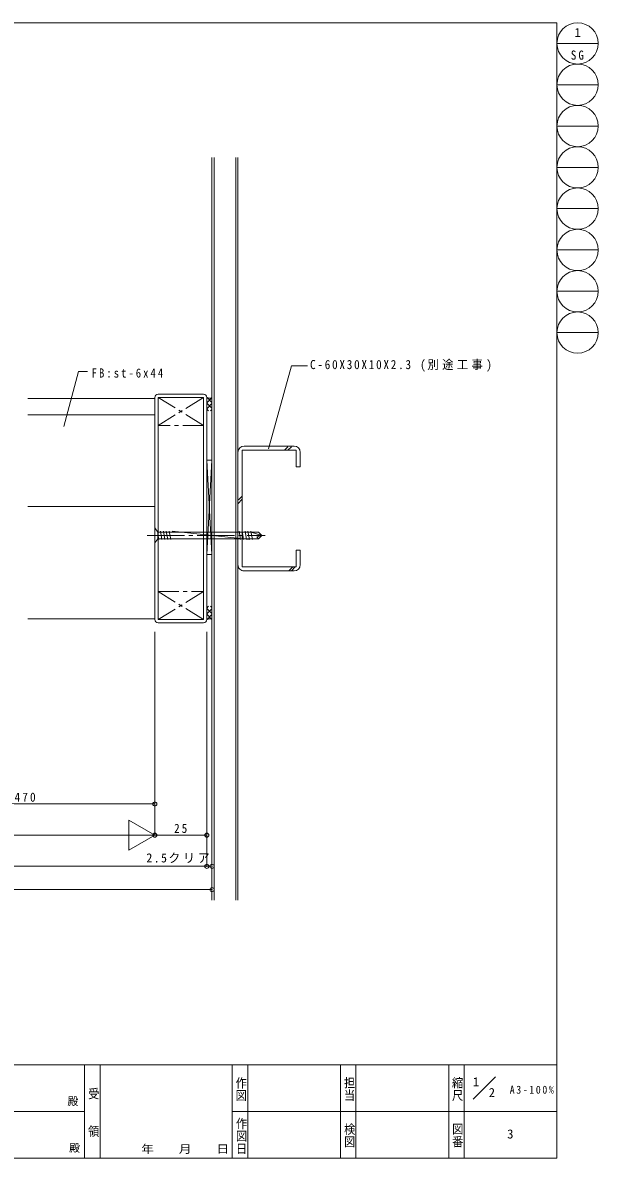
# Model space of a CAD drawing. Units: millimetres at full size, sheet at 1:20, with parts at other scales. Extents: x -16960 to 7878, y 6325 to 11789.
# Drawn here: x -3290 to -522, y 6325 to 11789 of the extents above; entities that cross this region are included whole.
import ezdxf
from ezdxf.enums import TextEntityAlignment as Align

# ---------------------------------------------------------------- set-up
doc = ezdxf.new("R2010")
doc.units = ezdxf.units.MM
doc.header["$LTSCALE"] = 20
doc.header["$PDMODE"] = 32
doc.header["$PDSIZE"] = 20
doc.linetypes.add('CHAIN1', pattern=[8, 5, -1, 1, -1])
doc.linetypes.add('CHAIN2', pattern=[12, 9, -1, 1, -1])
for name, color, linetype, lineweight in [('2-1_20_図枠', 5, 'Continuous', 9), ('2-9_hojyosenn', 6, 'Continuous', 9), ('F-7', 7, 'Continuous', 15), ('F-E', 5, 'Continuous', 9)]:
    doc.layers.add(name, color=color, linetype=linetype, lineweight=lineweight)
doc.styles.add('@ＭＳ ゴシック', font='')
doc.styles.add('ＭＳ ゴシック', font='')
doc.styles.get('@ＭＳ ゴシック').set_extended_font_data('@MS Gothic')
doc.styles.get('ＭＳ ゴシック').set_extended_font_data('MS Gothic')

msp = doc.modelspace()

# ---------------------------------------------------------------- linework, layer by layer
at = {"layer": '2-1_20_図枠', "color": 7, "lineweight": 15}
for p, q in [((-2638.28, 10001.52), (-2420.28, 10001.52)), ((-2654.28, 8917.52), (-2654.28, 9985.52)), ((-2638.28, 9985.52), (-2638.28, 8917.52)), ((-2420.28, 9985.52), (-2638.28, 9985.52)), ((-2420.28, 8917.52), (-2420.28, 9985.52)), ((-2404.28, 8917.52), (-2404.28, 9985.52)), ((-2638.28, 8917.52), (-2420.28, 8917.52)), ((-2420.28, 8901.52), (-2638.28, 8901.52))]:
    msp.add_line(p, q, dxfattribs=at)
at = {"layer": '2-1_20_図枠', "color": 4, "lineweight": 5}
for p, q in [((-3264.58, 9981.52), (-2654.28, 9981.52)), ((-2654.28, 8921.52), (-3264.58, 8921.52))]:
    msp.add_line(p, q, dxfattribs=at)
at = {"layer": '2-1_20_図枠', "linetype": 'CHAIN1'}
for p, q in [((-2420.28, 9985.52), (-2638.28, 9851.52)), ((-2420.28, 9851.52), (-2638.28, 9985.52)), ((-2420.28, 9851.52), (-2638.28, 9851.52)), ((-2638.28, 9051.52), (-2420.28, 9051.52)), ((-2420.28, 9051.52), (-2638.28, 8917.52)), ((-2420.28, 8917.52), (-2638.28, 9051.52))]:
    msp.add_line(p, q, dxfattribs=at)
at = {"layer": '2-1_20_図枠'}
for p, q in [((-3264.58, 9901.52), (-2654.28, 9901.52)), ((-1974.67, 9731.53), (-2234.67, 9731.53)), ((-2234.67, 9281.52), (-2234.67, 9731.53)), ((-2224.67, 9751.52), (-1984.67, 9751.52)), ((-2029.14, 9733.64), (-2013.85, 9748.93)), ((-2013.85, 9732.11), (-1997.03, 9748.93)), ((-1974.67, 9651.53), (-1974.67, 9731.53)), ((-2254.67, 9721.53), (-2254.67, 9281.52)), ((-2252.34, 9493.08), (-2234, 9511.42)), ((-3264.58, 9461.52), (-2654.28, 9461.52)), ((-2253.87, 9476.26), (-2235.52, 9494.61)), ((-2254.67, 9181.53), (-2254.67, 9281.52)), ((-2234.67, 9281.52), (-2234.67, 9171.53)), ((-1974.67, 9251.53), (-1954.67, 9251.53)), ((-1974.67, 9181.52), (-1974.67, 9251.53)), ((-1954.67, 9181.52), (-1954.67, 9251.53)), ((-1974.67, 9181.52), (-1974.67, 9171.53)), ((-1974.67, 9171.53), (-2234.67, 9171.53)), ((-2224.67, 9151.53), (-2004.59, 9151.53)), ((-2009.26, 9152.16), (-1990.15, 9171.27)), ((-1984.67, 9151.53), (-2004.59, 9151.53)), ((-1997.03, 9152.16), (-1978.69, 9170.51))]:
    msp.add_line(p, q, dxfattribs=at)
at = {"layer": '2-1_20_図枠', "color": 3}
for p, q in [((-2654.28, 7880.08), (-2654.28, 8857.52)), ((-2404.28, 7730.08), (-2404.28, 8857.52)), ((-2379.67, 7730.08), (-2379.67, 8857.52)), ((-3903.3, 8030.08), (-2654.28, 8030.08)), ((-2654.28, 7880.08), (-2778.79, 7951.96)), ((-2778.79, 7951.96), (-2778.79, 7808.19)), ((-6776.34, 7880.08), (-2654.28, 7880.08)), ((-2654.28, 7880.08), (-2778.79, 7808.19)), ((-2654.28, 7880.08), (-2404.28, 7880.08)), ((-7026.34, 7730.08), (-2404.28, 7730.08)), ((-2404.28, 7730.08), (-2384.28, 7730.08))]:
    msp.add_line(p, q, dxfattribs=at)
at = {"layer": '2-1_20_図枠', "color": 134}
for points in [[(-3092.64, 9846.51), (-3021.82, 10110.79), (-2977.92, 10110.79)], [(-2107.09, 9738.15), (-1996.26, 10138.28), (-1919.37, 10138.28)]]:
    msp.add_lwpolyline(points, dxfattribs=at)
at = {"layer": '2-1_20_図枠'}
msp.add_lwpolyline([(-1954.67, 9721.53), (-1954.67, 9651.53), (-1974.67, 9651.53)], dxfattribs=at)
at = {"layer": '2-1_20_図枠', "color": 7, "lineweight": 15}
for centre, start, end in [((-2638.28, 9985.52), 90, 180), ((-2420.28, 9985.52), 0, 90), ((-2638.28, 8917.52), 180, 270), ((-2420.28, 8917.52), 270, 0)]:
    msp.add_arc(centre, 16, start, end, dxfattribs=at)
at = {"layer": '2-1_20_図枠'}
for centre, start, end in [((-2224.67, 9721.53), 90, 180), ((-1984.67, 9721.53), 0, 90), ((-2224.67, 9181.53), 179.99968, 270), ((-1984.67, 9181.53), 270, 0)]:
    msp.add_arc(centre, 30, start, end, dxfattribs=at)
for p in [(-2654.28, 8030.08), (-2654.28, 7880.08), (-2404.28, 7880.08), (-2404.28, 7730.08), (-2379.67, 7730.08)]:
    msp.add_point(p, dxfattribs=at)
at = {"layer": '2-9_hojyosenn'}
for p, q in [((-2654.28, 9358.08), (-2654.28, 9286.08)), ((-2654.28, 9358.08), (-2639.28, 9338.08)), ((-2654.28, 9354.08), (-2654.28, 9290.08)), ((-2639.28, 9306.08), (-2654.28, 9286.08)), ((-2639.28, 9338.08), (-2155.69, 9338.08)), ((-2639.28, 9338.08), (-2639.28, 9306.08)), ((-2639.28, 9329.19), (-2634.5, 9302.08)), ((-2639.28, 9306.08), (-2155.69, 9306.08)), ((-2627.44, 9342.08), (-2620.39, 9302.08)), ((-2613.33, 9342.08), (-2606.28, 9302.08)), ((-2599.22, 9342.08), (-2592.17, 9302.08)), ((-2585.11, 9342.08), (-2578.06, 9302.08)), ((-2571, 9342.08), (-2198.39, 9302.08)), ((-2248.78, 9342.08), (-2241.73, 9302.08)), ((-2234.67, 9342.08), (-2227.62, 9302.08)), ((-2220.56, 9342.08), (-2213.51, 9302.08)), ((-2206.45, 9342.08), (-2199.4, 9302.08)), ((-2192.34, 9342.08), (-2185.29, 9302.08)), ((-2191.64, 9338.08), (-2139.69, 9322.08)), ((-2139.69, 9322.08), (-2163.56, 9315.16)), ((-2163.56, 9315.16), (-2155.69, 9306.08)), ((-2155.69, 9338.08), (-2139.69, 9322.08)), ((-2155.69, 9306.08), (-2139.69, 9322.08))]:
    msp.add_line(p, q, dxfattribs=at)
at = {"layer": '2-9_hojyosenn', "linetype": 'CHAIN2'}
msp.add_line((-2690.81, 9322.08), (-2123.71, 9322.08), dxfattribs=at)
at = {"layer": 'F-7'}
for p, q in [((-2379.67, 11139.92), (-2379.67, 7566.58)), ((-2369.67, 11139.92), (-2369.67, 7566.58)), ((-2264.67, 11139.92), (-2264.67, 7566.58)), ((-2254.67, 11139.92), (-2254.67, 7566.58)), ((-2404.27, 9960.13), (-2379.66, 9984.73)), ((-2404.27, 9958.48), (-2379.66, 9933.87)), ((-2404.27, 9931.84), (-2379.66, 9956.45)), ((-2403.32, 9985.82), (-2379.66, 9962.16)), ((-2404.27, 9930.2), (-2395.5, 9921.43)), ((-2386.4, 9921.43), (-2379.66, 9928.16)), ((-2379.67, 9684.22), (-2404.28, 9229.92)), ((-2379.67, 9229.92), (-2404.28, 9684.22)), ((-2379.67, 9684.22), (-2404.28, 9684.22)), ((-2379.67, 9229.92), (-2404.28, 9229.92)), ((-2404.27, 8972.85), (-2395.5, 8981.62)), ((-2404.27, 8971.21), (-2379.66, 8946.6)), ((-2404.27, 8944.57), (-2379.66, 8969.18)), ((-2386.4, 8981.62), (-2379.66, 8974.89)), ((-2404.27, 8942.92), (-2379.66, 8918.32)), ((-2403.32, 8917.23), (-2379.66, 8940.89))]:
    msp.add_line(p, q, dxfattribs=at)
at = {"layer": 'F-7', "color": 3, "lineweight": 9}
for p, q in [((-2654.28, 8030.08), (-2654.28, 8857.52)), ((-7050.95, 7617.95), (-2379.67, 7617.95))]:
    msp.add_line(p, q, dxfattribs=at)
at = {"layer": 'F-7'}
for centre, start, end in [((-2391.25, 10004.92), 235.32675, 300.85785), ((-2391.25, 8898.13), 59.14215, 124.67325)]:
    msp.add_arc(centre, 22.6, start, end, dxfattribs=at)
at = {"layer": 'F-7', "color": 5}
for p in [(-2654.28, 8030.08), (-2379.67, 7617.95)]:
    msp.add_point(p, dxfattribs=at)
at = {"layer": 'F-E'}
for p, q in [((-8560.5, 11788.71), (-720.5, 11788.71)), ((-720.5, 11788.71), (-720.5, 6325.46)), ((-720.5, 11689.31), (-521.7, 11689.31)), ((-720.5, 11490.51), (-521.7, 11490.51)), ((-720.5, 11291.71), (-521.7, 11291.71)), ((-720.5, 11092.91), (-521.7, 11092.91)), ((-720.5, 10894.11), (-521.7, 10894.11)), ((-720.5, 10695.31), (-521.7, 10695.31)), ((-720.5, 10496.51), (-521.7, 10496.51)), ((-720.5, 10297.71), (-521.7, 10297.71)), ((-4336, 6775.46), (-2992.5, 6775.46)), ((-2992.5, 6775.46), (-1241.17, 6775.46)), ((-2917.5, 6775.46), (-2917.5, 6325.46)), ((-2282.5, 6775.46), (-2282.5, 6325.46)), ((-2207.5, 6775.46), (-2207.5, 6325.46)), ((-1761.83, 6775.46), (-1761.83, 6325.46)), ((-1686.83, 6775.46), (-1686.83, 6325.46)), ((-1241.17, 6775.46), (-720.5, 6775.46)), ((-1016.23, 6716.63), (-1123.57, 6609.29)), ((-2992.5, 6550.46), (-4336, 6550.46)), ((-2282.5, 6550.46), (-1241.17, 6550.46)), ((-1241.17, 6550.46), (-720.5, 6550.46)), ((-720.5, 6325.46), (-8560.5, 6325.46))]:
    msp.add_line(p, q, dxfattribs=at)
for points in [[(-2992.5, 6775.46), (-2992.5, 6550.46), (-2992.5, 6325.46)], [(-1241.17, 6775.46), (-1241.17, 6550.46), (-1241.17, 6325.46)], [(-1166.17, 6775.46), (-1166.17, 6550.46), (-1166.17, 6325.46)]]:
    msp.add_lwpolyline(points, dxfattribs=at)
for centre in [(-621.1, 11689.31), (-621.1, 11490.51), (-621.1, 11291.71), (-621.1, 11092.91), (-621.1, 10894.11), (-621.1, 10695.31), (-621.1, 10496.51), (-621.1, 10297.71)]:
    msp.add_circle(centre, 99.4, dxfattribs=at)

# ---------------------------------------------------------------- texts
at = {"layer": '2-1_20_図枠', "color": 7, "char_height": 43.99, "attachment_point": 7, "style": 'ＭＳ ゴシック'}
for s, insert in [('\\T1.31;\\W0.9;C-60X30X10X2.3\\~(別途工事)', (-1907.72, 10110.42)), ('\\T1.39;\\W0.85;FB:st-6x44', (-2957.92, 10080.79)), ('\\T1.38;\\W0.9;470', (-3328.79, 8040.08)), ('\\T1.36;\\W0.9;25', (-2561.78, 7890.08)), ('\\T1.24;\\W0.95;2.5クリア', (-2694.83, 7746.21))]:
    msp.add_mtext(s, dxfattribs=dict(at, insert=insert))
at = {"layer": 'F-7', "style": 'ＭＳ ゴシック'}
msp.add_text('1', height=43.99, dxfattribs=at).set_placement((-635.54, 11706.37), align=Align.BOTTOM_LEFT)
at = {"layer": 'F-7', "insert": (-654.05, 11610.12), "char_height": 43.99, "attachment_point": 7, "style": 'ＭＳ ゴシック'}
msp.add_mtext('\\T1.36;\\W0.9;SG', dxfattribs=at)
at = {"layer": 'F-E', "color": 7, "style": '@ＭＳ ゴシック', "width": 1.15}
for s, p in [('作図', (-2270.57, 6718.88)), ('担当', (-1749.81, 6719.72)), ('縮尺', (-1230.29, 6719.41)), ('受\u3000\u3000領', (-2980.28, 6667.16)), ('作図日', (-2269.08, 6523.44)), ('検図', (-1749.12, 6496.1)), ('図番', (-1229.59, 6496.75))]:
    msp.add_text(s, height=38.49, rotation=270, dxfattribs=at).set_placement(p, align=Align.BOTTOM_LEFT)
at = {"layer": 'F-E', "color": 7, "style": 'ＭＳ ゴシック'}
for s, height, p in [('1', 43.99, (-1124.57, 6658.23)), ('殿', 38.49, (-3074.55, 6569.01)), ('2', 43.99, (-1048.24, 6606.59)), ('3', 43.99, (-959.65, 6407.47)), ('殿', 38.49, (-3066.68, 6344.68))]:
    msp.add_text(s, height=height, dxfattribs=at).set_placement(p, align=Align.BOTTOM_LEFT)
at = {"layer": 'F-E', "color": 7, "style": 'ＭＳ ゴシック', "width": 1.15}
msp.add_text('年\u3000\u3000月\u3000\u3000日', height=38.49, dxfattribs=at).set_placement((-2719.66, 6339.2), align=Align.BOTTOM_LEFT)
at = {"layer": 'F-E', "color": 7, "insert": (-947.33, 6635.5), "char_height": 38.49, "attachment_point": 7, "style": 'ＭＳ ゴシック'}
msp.add_mtext('\\T1.33;\\W0.9;A3-100%', dxfattribs=at)

doc.saveas('drawing.dxf')
